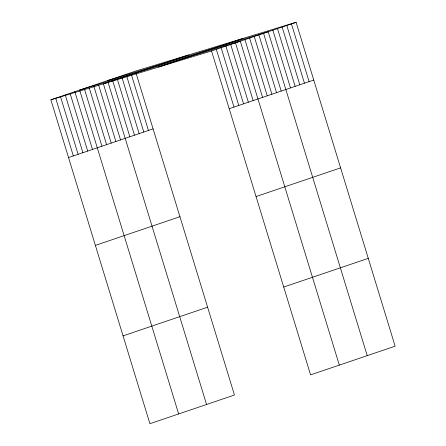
<?xml version="1.0" encoding="UTF-8"?>
<svg xmlns="http://www.w3.org/2000/svg" width="446" height="446" viewBox="0 0 446 446"><rect width="100%" height="100%" fill="white"/><g stroke="black" fill="none" stroke-linecap="round" stroke-linejoin="round"><path stroke-width="0.67" d="M136.247 73.791L234.457 395.028L149.901 423.7L50.877 99.809L135.433 71.137L296.099 22.3L395.123 346.191L310.567 374.863L211.543 50.972L296.099 22.3M103.896 83.692L188.452 55.02M158.525 67.09L243.081 38.417M68.533 157.555L153.09 128.883M229.194 108.718L313.75 80.046M95.383 245.384L179.939 216.711M256.049 196.547L340.605 167.874M123.051 335.871L207.607 307.199M283.712 287.034L368.268 258.362M107.531 80.598L268.197 31.761L367.22 355.652M79.628 90.059L240.294 41.227L339.317 365.112M50.877 99.809L211.543 50.972M291.45 23.878L309.1 81.624M286.795 25.455L304.451 83.196M282.145 27.033L299.801 84.773M277.496 28.611L295.152 86.351M272.846 30.183L290.502 87.929M263.541 33.338L281.197 91.084M258.892 34.916L276.548 92.662M254.242 36.494L271.898 94.24M249.593 38.072L267.249 95.818M244.943 39.649L262.594 97.39M235.499 42.849L253.155 100.595M230.71 44.472L248.361 102.218M225.916 46.1L243.572 103.846M221.127 47.722L238.777 105.468M216.332 49.35L233.988 107.09M131.598 75.368L148.44 130.461M126.742 76.283L143.79 132.033M122.093 77.86L139.135 133.61M117.443 79.438L134.486 135.188M112.587 80.347L129.836 136.766M108.138 82.588L206.554 404.489M103.288 83.502L120.537 139.921M98.638 85.08L115.882 141.499M93.783 85.994L111.232 143.077M89.334 88.236L106.583 144.649M84.277 88.486L101.933 146.227M79.828 90.728L178.651 413.949M74.839 91.686L92.489 149.432M70.245 93.972L87.7 151.055M65.255 94.937L82.906 152.683M60.461 96.559L78.117 154.305M55.672 98.187L73.322 155.927"/></g></svg>
